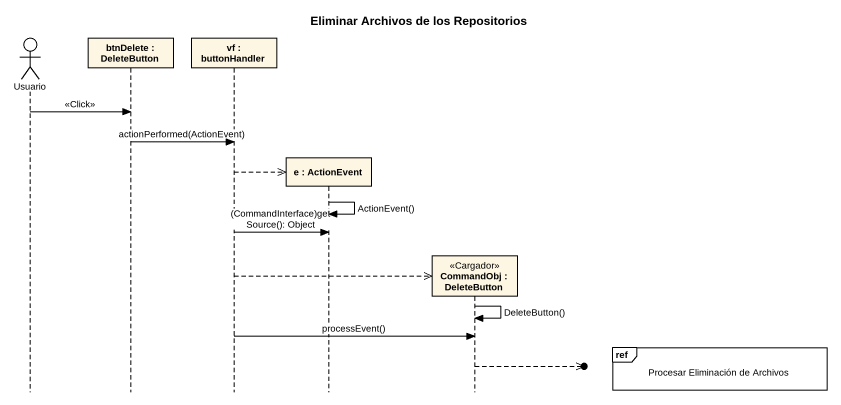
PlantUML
@startuml
title Eliminar Archivos de los Repositorios
hide footbox
actor Usuario
participant "btnDelete : DeleteButton" as btnDelete
participant "vf : buttonHandler" as vf
participant "e : ActionEvent" as e
participant "CommandObj : DeleteButton" as CommandObj <<Cargador>>

Usuario -> btnDelete : <<Click>>
btnDelete -> vf : actionPerformed(ActionEvent)
vf -->> e **
e -> e : ActionEvent()
vf -> e : (CommandInterface)getSource(): Object
vf -->> CommandObj **
CommandObj -> CommandObj : DeleteButton()
vf -> CommandObj : processEvent()
ref over CommandObj : Procesar Eliminación de Archivos
CommandObj -->>o]
@enduml
